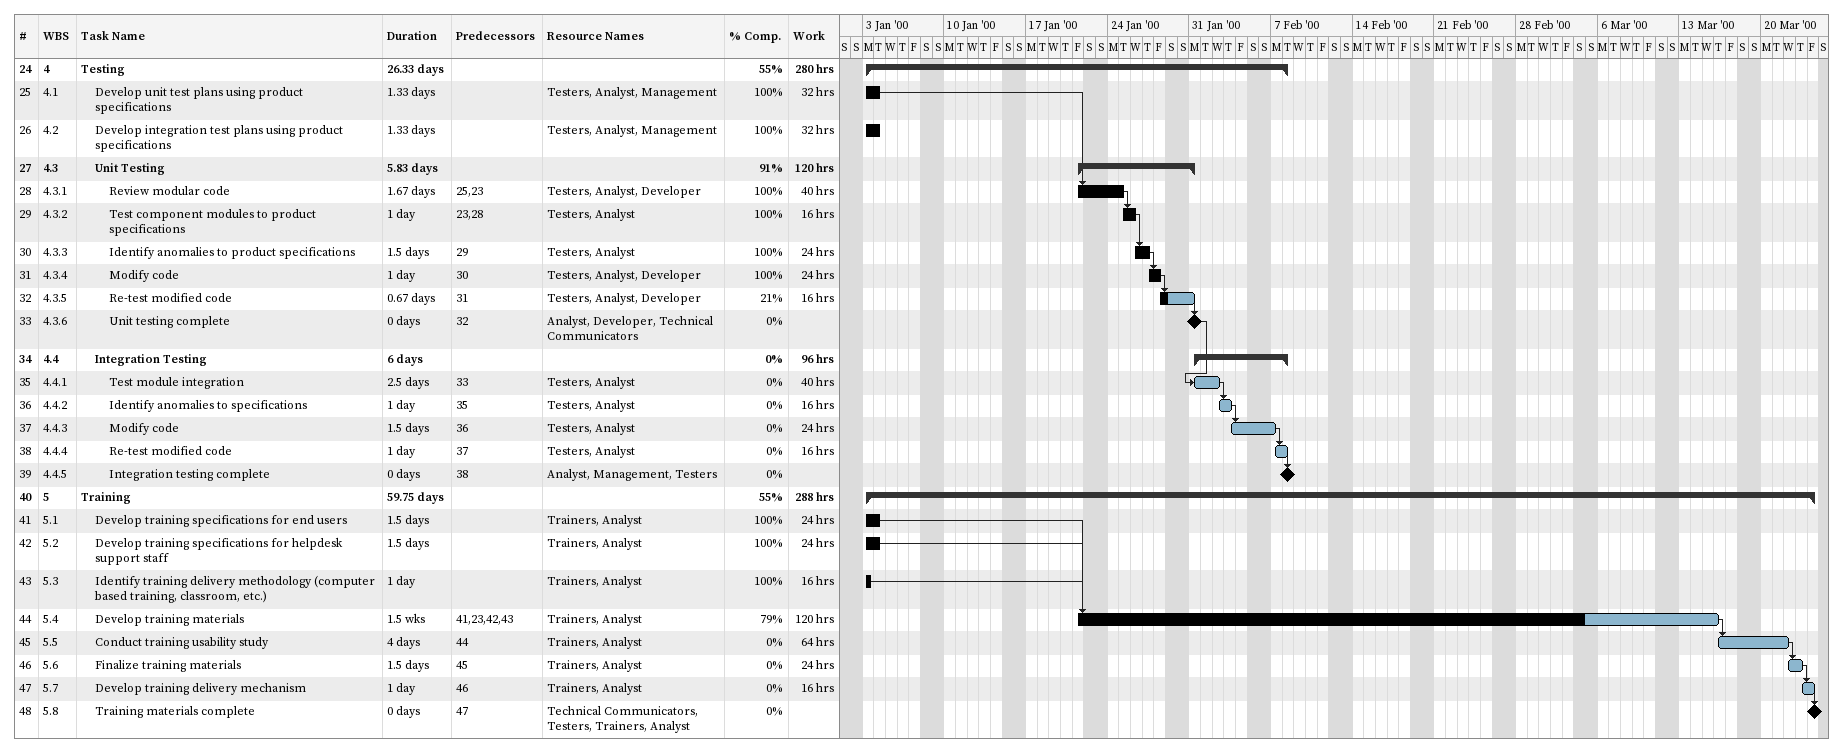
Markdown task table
| ID | WBS | Task | Duration | Start | Finish | Predecessors | Resources | % complete | Work (h) |
|---|---|---|---|---|---|---|---|---|---|
| 24 | 4 | **Testing** | 26.33d | 2000-01-03 | 2000-02-08 |  |  | 55 | 280 |
| 25 | 4.1 | Develop unit test plans using product specifications | 1.33d | 2000-01-03 | 2000-01-04 |  | Testers, Analyst, Management | 100 | 32 |
| 26 | 4.2 | Develop integration test plans using product specifications | 1.33d | 2000-01-03 | 2000-01-04 |  | Testers, Analyst, Management | 100 | 32 |
| 27 | 4.3 | **Unit Testing** | 5.83d | 2000-01-21 | 2000-01-31 |  |  | 91 | 120 |
| 28 | 4.3.1 | Review modular code | 1.67d | 2000-01-21 | 2000-01-25 | 25, 23 | Testers, Analyst, Developer | 100 | 40 |
| 29 | 4.3.2 | Test component modules to product specifications | 1d | 2000-01-25 | 2000-01-26 | 23, 28 | Testers, Analyst | 100 | 16 |
| 30 | 4.3.3 | Identify anomalies to product specifications | 1.5d | 2000-01-26 | 2000-01-27 | 29 | Testers, Analyst | 100 | 24 |
| 31 | 4.3.4 | Modify code | 1d | 2000-01-27 | 2000-01-28 | 30 | Testers, Analyst, Developer | 100 | 24 |
| 32 | 4.3.5 | Re-test modified code | 0.67d | 2000-01-28 | 2000-01-31 | 31 | Testers, Analyst, Developer | 21 | 16 |
| 33 | 4.3.6 | Unit testing complete | 0d | 2000-01-31 | 2000-01-31 | 32 | Analyst, Developer, Technical Communicators | 0 |  |
| 34 | 4.4 | **Integration Testing** | 6d | 2000-01-31 | 2000-02-08 |  |  | 0 | 96 |
| 35 | 4.4.1 | Test module integration | 2.5d | 2000-01-31 | 2000-02-02 | 33 | Testers, Analyst | 0 | 40 |
| 36 | 4.4.2 | Identify anomalies to specifications | 1d | 2000-02-02 | 2000-02-03 | 35 | Testers, Analyst | 0 | 16 |
| 37 | 4.4.3 | Modify code | 1.5d | 2000-02-03 | 2000-02-07 | 36 | Testers, Analyst | 0 | 24 |
| 38 | 4.4.4 | Re-test modified code | 1d | 2000-02-07 | 2000-02-08 | 37 | Testers, Analyst | 0 | 16 |
| 39 | 4.4.5 | Integration testing complete | 0d | 2000-02-08 | 2000-02-08 | 38 | Analyst, Management, Testers | 0 |  |
| 40 | 5 | **Training** | 59.75d | 2000-01-03 | 2000-03-24 |  |  | 55 | 288 |
| 41 | 5.1 | Develop training specifications for end users | 1.5d | 2000-01-03 | 2000-01-04 |  | Trainers, Analyst | 100 | 24 |
| 42 | 5.2 | Develop training specifications for helpdesk support staff | 1.5d | 2000-01-03 | 2000-01-04 |  | Trainers, Analyst | 100 | 24 |
| 43 | 5.3 | Identify training delivery methodology (computer based training, classroom, etc.) | 1d | 2000-01-03 | 2000-01-03 |  | Trainers, Analyst | 100 | 16 |
| 44 | 5.4 | Develop training materials | 1.5w | 2000-01-21 | 2000-03-16 | 41, 23, 42, 43 | Trainers, Analyst | 79 | 120 |
| 45 | 5.5 | Conduct training usability study | 4d | 2000-03-16 | 2000-03-22 | 44 | Trainers, Analyst | 0 | 64 |
| 46 | 5.6 | Finalize training materials | 1.5d | 2000-03-22 | 2000-03-23 | 45 | Trainers, Analyst | 0 | 24 |
| 47 | 5.7 | Develop training delivery mechanism | 1d | 2000-03-23 | 2000-03-24 | 46 | Trainers, Analyst | 0 | 16 |
| 48 | 5.8 | Training materials complete | 0d | 2000-03-24 | 2000-03-24 | 47 | Technical Communicators, Testers, Trainers, Analyst | 0 |  |
